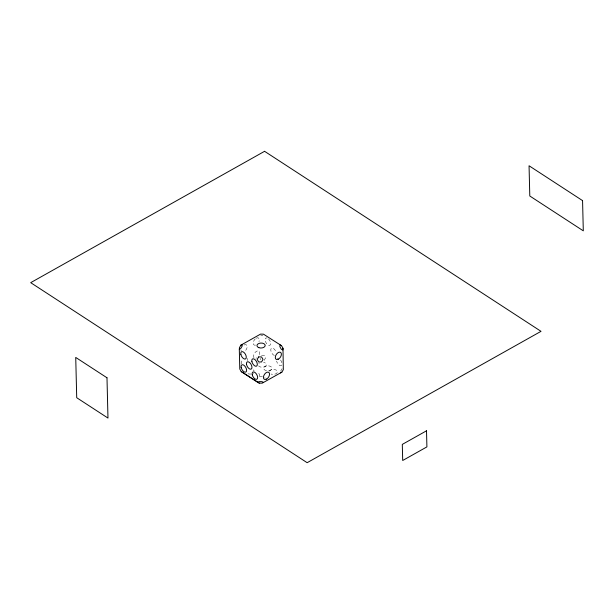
<?xml version="1.0" encoding="UTF-8"?>
<svg xmlns="http://www.w3.org/2000/svg" width="614" height="614" viewBox="0 0 614 614"><rect width="100%" height="100%" fill="white"/><g stroke="black" fill="none" stroke-linecap="round" stroke-linejoin="round"><path stroke-width="0.46" stroke-dasharray="3.07 2.3" d="M264.097 360.372L265.586 357.878L264.166 355.337L261.265 355.299M280.644 371.148L282.125 368.653M252.922 373.335L253.736 372.99M260.781 335.635L262.961 335.666M260.136 358.43L260.843 359.697M244.027 345.037A4.121 2.471 -56.9 0 1 247.158 346.611A4.121 2.471 -56.9 0 1 244.188 351.607M241.172 350.832A4.121 2.471 -56.9 0 1 241.049 350.041M256.215 338.191A4.121 2.471 -56.9 0 1 258.978 341.637M255.577 345.099A4.121 2.471 -56.9 0 1 253.237 343.195A4.121 2.471 -56.9 0 1 255.424 338.751M254.004 357.716A4.121 2.471 -56.9 0 1 254.795 352.881A4.121 2.471 -56.9 0 1 258.901 351.162A4.121 2.471 -56.9 0 1 258.832 355.698M256.69 357.878A4.121 2.471 -56.9 0 1 255.9 358.208M247.028 358.307A4.121 2.471 -56.9 0 1 247.396 360.625M241.494 363.941A4.121 2.471 -56.9 0 1 242.208 360.326M268.541 338.936A4.121 2.172 60.7 0 1 270.214 345.007A4.121 2.172 60.7 0 1 265.678 342.059A4.121 2.172 60.7 0 1 267.105 338.007M274.366 355.437A4.121 2.172 60.7 0 1 271.004 351.223A4.121 2.172 60.7 0 1 272.332 348.054A4.121 2.172 60.7 0 1 275.932 351.707M280.567 359.996A4.121 2.172 60.7 0 1 280.997 365.645A4.121 2.172 60.7 0 1 276.599 361.047M277.236 358.346A4.121 2.172 60.7 0 1 277.797 358.192M268.671 370.741A4.121 2.487 -1.4 0 0 269.684 370.511L271.434 369.735A4.121 2.487 -1.4 0 1 277.436 371.977A4.121 2.487 -1.4 0 1 271.081 374.041M266.537 370.71A4.121 2.487 -1.4 0 1 264.342 367.034L265.747 366.028A4.121 2.487 -1.4 0 0 263.552 362.344M269.392 371.217A4.121 2.487 -1.4 0 1 269.853 370.626L271.265 369.62A4.121 2.487 -1.4 0 0 270.858 366.612A4.121 2.487 -1.4 0 0 265.923 366.144L264.166 366.919A4.121 2.487 -1.4 0 1 258.617 365.929M258.824 363.442A4.121 2.487 -1.4 0 1 259.522 362.935M250.965 373.995A4.121 2.487 -1.4 0 1 246.429 372.775M253.152 369.866A4.121 2.487 -1.4 0 1 254.127 370.994M262.393 376.374A4.121 2.487 -1.4 0 0 259.246 376.582L258.44 376.927L259.077 376.466A4.121 2.487 -1.4 0 0 256.875 372.782M264.795 377.572A4.121 2.487 -1.4 0 1 265.156 378.178"/><path stroke-width="0.92" d="M239.306 349.366L239.452 347.616L240.934 345.122L260.559 334.108L263.46 334.154L281.565 345.713L282.985 348.245L283.323 369.666L281.841 372.161L262.216 383.167L259.315 383.128L257.75 382.345L241.21 371.57L239.79 369.029L239.306 349.366L240.65 348.629L242.131 346.135L242.277 344.377L240.934 345.122M282.985 348.245L282.839 350.003L281.281 349.22L279.861 346.68L280.007 344.93L281.565 345.713M257.75 382.345L259.093 381.601L261.994 381.647L263.559 382.43M280.498 372.898L281.841 372.161M241.21 371.57L259.315 383.128M258.678 356.911L257.189 359.405L258.609 361.938L261.51 361.984L262.999 359.489L261.579 356.949L258.678 356.911M264.573 151.305L30.7 282.663L307.146 462.695L541.018 331.337L264.573 151.305M426.515 430.805L402.3 444.398L402.7 460.492L426.907 446.892L426.515 430.805M582.563 200.617L529.053 165.772L529.79 195.996L583.3 230.841L582.563 200.617M106.989 377.779L75.729 357.425L76.719 397.719L107.972 418.073L106.989 377.779M258.832 347.654A4.121 2.487 -1.4 0 0 265.187 345.59A4.121 2.487 -1.4 0 0 259.185 343.349A4.121 2.487 -1.4 0 0 258.832 347.654M278.434 359.129A4.121 2.471 -56.9 0 0 280.959 352.712A4.121 2.471 -56.9 0 0 275.663 355.69A4.121 2.471 -56.9 0 0 278.434 359.129M266.568 379.084A4.121 2.471 -56.9 0 0 269.093 372.667A4.121 2.471 -56.9 0 0 263.797 375.645A4.121 2.471 -56.9 0 0 266.568 379.084M240.872 354.447A4.121 2.172 60.7 0 0 245.539 358.937A4.121 2.172 60.7 0 0 244.165 352.628A4.121 2.172 60.7 0 0 240.872 354.447M251.901 361.631A4.121 2.172 60.7 0 0 256.568 366.121A4.121 2.172 60.7 0 0 255.194 359.812A4.121 2.172 60.7 0 0 251.901 361.631M246.552 364.593A4.121 2.172 60.7 0 0 251.21 369.083A4.121 2.172 60.7 0 0 249.837 362.774A4.121 2.172 60.7 0 0 246.552 364.593M241.195 367.556A4.121 2.172 60.7 0 0 245.861 372.046A4.121 2.172 60.7 0 0 244.487 365.737A4.121 2.172 60.7 0 0 241.195 367.556M252.224 374.74A4.121 2.172 60.7 0 0 256.89 379.229A4.121 2.172 60.7 0 0 255.516 372.921A4.121 2.172 60.7 0 0 252.224 374.74"/></g></svg>
